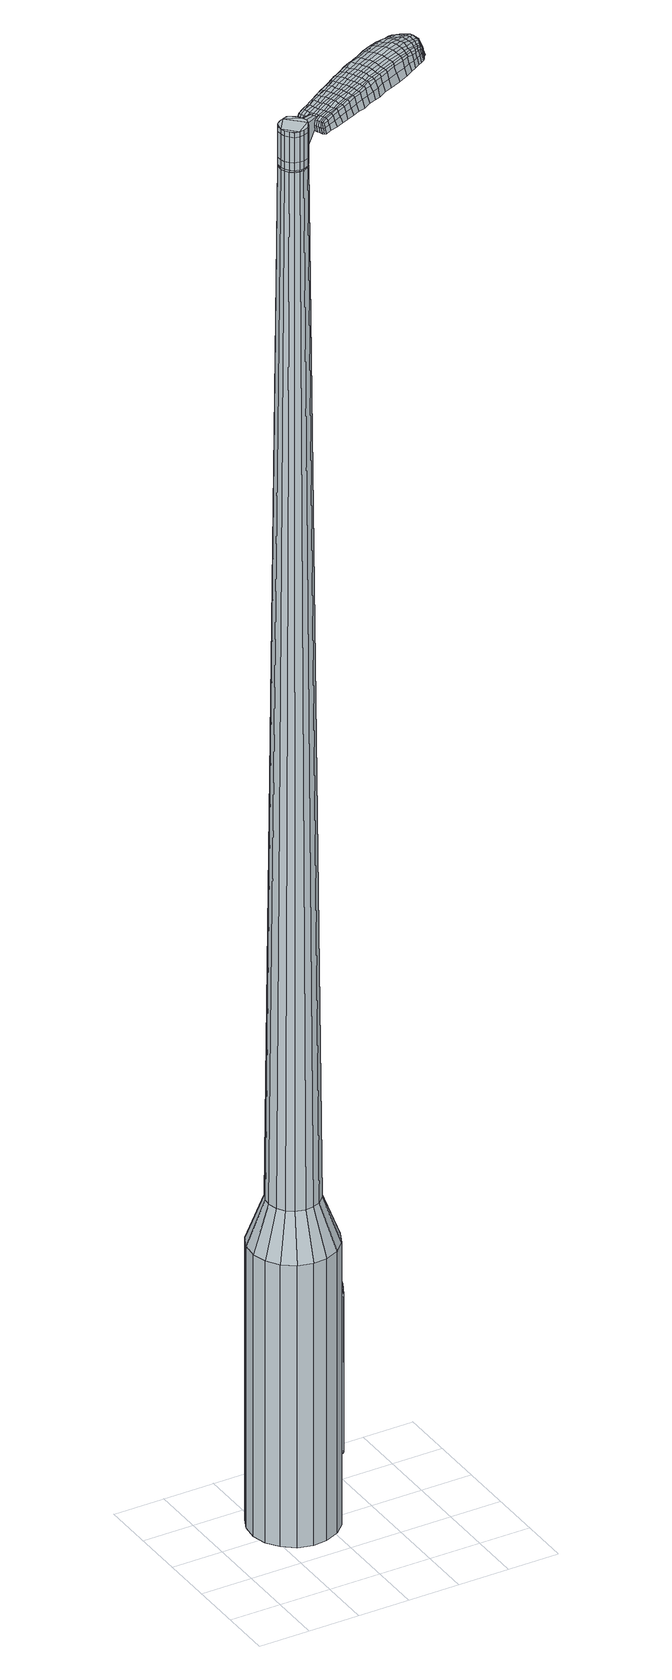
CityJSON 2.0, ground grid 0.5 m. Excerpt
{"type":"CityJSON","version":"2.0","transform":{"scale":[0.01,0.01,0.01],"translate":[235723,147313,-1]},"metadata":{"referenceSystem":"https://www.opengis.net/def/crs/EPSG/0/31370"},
"CityObjects":{
"object1":{"type":"GenericCityObject","attributes":{"cluster":456,"mean_distance_to_centroid":0.212,"new_centroid_x":235723.77,"new_centroid_y":147314.09,"mean_distance_to_camera":9.88,"H1":-4.48,"H2":-31.59,"Z_final":107.93,"cluster2":-1,"proj_x":235725.89,"proj_y":147318.84,"id_line":64575,"bearing_l":294.03,"distance":5.2,"orientation":"left","G_obj":24.03},"geometry":[{"type":"MultiSurface","lod":"2","boundaries":[[[0,1,2,3]],[[1,4,5,2]],[[4,6,7,5]],[[6,8,9,7]],[[8,10,11,9]],[[10,12,13,11]],[[12,14,15,13]],[[14,16,17,15]],[[16,18,19,17]],[[18,20,21,19]],[[20,22,23,21]],[[22,24,25,23]],[[24,26,27,25]],[[26,28,29,27]],[[28,30,31,29]],[[30,32,33,31]],[[32,34,35,33]],[[34,0,3,35]],[[36,37,38,39]],[[38,40,41,42]],[[41,43,42]],[[42,44,45,46]],[[45,47,46]],[[46,48,49,50]],[[49,51,50]],[[42,46,50,38]],[[50,52,39,38]],[[53,36,39]],[[2,5,7,35]],[[7,9,11,15]],[[11,13,15]],[[15,17,19,23]],[[19,21,23]],[[23,25,27,31]],[[27,29,31]],[[15,23,31,7]],[[31,33,35,7]],[[3,2,35]],[[1,0,54,55]],[[0,34,56,54]],[[34,32,57,56]],[[32,30,58,57]],[[30,28,59,58]],[[28,26,60,59]],[[26,24,61,60]],[[24,22,62,61]],[[22,20,63,62]],[[20,18,64,63]],[[18,16,65,64]],[[16,14,66,65]],[[14,12,67,66]],[[12,10,68,67]],[[10,8,69,68]],[[8,6,70,69]],[[6,4,71,70]],[[4,1,55,71]],[[55,54,72,73]],[[54,56,74,72]],[[56,57,75,74]],[[57,58,76,75]],[[58,59,77,76]],[[59,60,78,77]],[[60,61,79,78]],[[61,62,80,79]],[[62,63,81,80]],[[63,64,82,81]],[[64,65,83,82]],[[65,66,84,83]],[[66,67,85,84]],[[67,68,86,85]],[[68,69,87,86]],[[69,70,88,87]],[[70,71,89,88]],[[71,55,73,89]],[[72,90,91,92]],[[93,94,90,72]],[[75,95,94,93]],[[96,97,95,75]],[[77,98,97,96]],[[78,99,98,77]],[[100,101,99,78]],[[102,103,101,100]],[[81,104,103,102]],[[82,105,104,81]],[[83,106,105,82]],[[107,108,106,83]],[[109,110,108,107]],[[111,112,110,109]],[[113,114,112,111]],[[115,116,114,113]],[[89,117,116,115]],[[92,91,117,89]],[[118,119,120,121]],[[122,118,121,123]],[[124,122,123,125]],[[126,124,125,127]],[[128,126,127,129]],[[130,128,129,131]],[[132,130,131,133]],[[134,132,133,135]],[[136,134,135,137]],[[138,136,137,139]],[[140,138,139,141]],[[142,140,141,143]],[[144,142,143,145]],[[146,144,145,147]],[[148,146,147,149]],[[150,148,149,151]],[[73,72,92]],[[74,93,72]],[[74,75,93]],[[76,96,75]],[[76,77,96]],[[79,100,78]],[[79,80,102,100]],[[80,81,102]],[[84,107,83]],[[84,85,109,107]],[[85,86,111,109]],[[86,87,113,111]],[[87,88,115,113]],[[88,89,115]],[[73,92,89]],[[152,91,90]],[[152,117,91]],[[153,116,117]],[[153,154,114,116]],[[154,155,112,114]],[[155,156,110,112]],[[156,157,108,110]],[[157,106,108]],[[158,103,104]],[[158,159,101,103]],[[159,99,101]],[[160,97,98]],[[160,95,97]],[[161,94,95]],[[161,90,94]],[[39,52,150,162]],[[152,90,163,151]],[[53,39,162,119]],[[90,161,120,163]],[[36,53,119,118]],[[161,95,121,120]],[[37,36,118,122]],[[95,160,123,121]],[[38,37,122,124]],[[160,98,125,123]],[[40,38,124,126]],[[98,99,127,125]],[[41,40,126,128]],[[99,159,129,127]],[[43,41,128,130]],[[159,158,131,129]],[[42,43,130,132]],[[158,104,133,131]],[[44,42,132,134]],[[104,105,135,133]],[[45,44,134,136]],[[105,106,137,135]],[[47,45,136,138]],[[106,157,139,137]],[[46,47,138,140]],[[157,156,141,139]],[[48,46,140,142]],[[156,155,143,141]],[[49,48,142,144]],[[155,154,145,143]],[[51,49,144,146]],[[154,153,147,145]],[[50,51,146,148]],[[153,117,149,147]],[[52,50,148,150]],[[117,152,151,149]],[[150,151,164,165]],[[151,163,166,164]],[[163,120,167,166]],[[120,119,168,167]],[[119,162,169,168]],[[162,150,165,169]],[[170,171,172,173]],[[174,170,173,175]],[[170,174,176,177]],[[171,170,177,178]],[[179,180,181,182]],[[183,179,182,184]],[[179,183,185,186]],[[180,179,186,187]],[[188,189,190,191]],[[192,188,191,193]],[[188,192,194,195]],[[189,188,195,196]],[[197,198,199,200]],[[201,197,200,202]],[[197,201,203,204]],[[198,197,204,205]],[[206,207,208,209]],[[210,206,209,211]],[[206,210,212,213]],[[207,206,213,214]],[[215,216,217,218]],[[219,215,218,220]],[[215,219,221,222]],[[216,215,222,223]],[[224,225,226,227]],[[216,224,227,217]],[[224,216,223,228]],[[225,224,228,229]],[[230,231,232,233]],[[225,230,233,226]],[[230,225,229,234]],[[231,230,234,235]],[[236,174,175,237]],[[231,236,237,232]],[[236,231,235,238]],[[174,236,238,176]],[[239,240,241,242]],[[243,239,242,244]],[[239,243,245,246]],[[240,239,246,247]],[[248,249,250,251]],[[240,248,251,241]],[[248,240,247,252]],[[249,248,252,253]],[[254,255,256,257]],[[249,254,257,250]],[[254,249,253,258]],[[255,254,258,259]],[[260,261,262,263]],[[255,260,263,256]],[[260,255,259,264]],[[261,260,264,265]],[[266,171,178,267]],[[261,266,267,262]],[[266,261,265,268]],[[171,266,268,172]],[[269,270,271,272]],[[273,269,272,274]],[[269,273,275,276]],[[270,269,276,277]],[[278,279,280,281]],[[270,278,281,271]],[[278,270,277,282]],[[279,278,282,283]],[[284,285,286,287]],[[279,284,287,280]],[[284,279,283,288]],[[285,284,288,289]],[[290,183,184,291]],[[285,290,291,286]],[[290,285,289,292]],[[183,290,292,185]],[[293,294,295,296]],[[297,293,296,298]],[[293,297,299,300]],[[294,293,300,301]],[[302,303,304,305]],[[294,302,305,295]],[[302,294,301,306]],[[303,302,306,307]],[[308,309,310,311]],[[303,308,311,304]],[[308,303,307,312]],[[309,308,312,313]],[[314,315,316,317]],[[309,314,317,310]],[[314,309,313,318]],[[315,314,318,319]],[[320,180,187,321]],[[315,320,321,316]],[[320,315,319,322]],[[180,320,322,181]],[[323,209,208,324]],[[325,323,324,326]],[[323,325,327,328]],[[209,323,328,211]],[[329,325,326,330]],[[331,329,330,332]],[[329,331,333,334]],[[325,329,334,327]],[[335,331,332,336]],[[337,335,336,338]],[[335,337,339,340]],[[331,335,340,333]],[[341,337,338,342]],[[343,341,342,344]],[[341,343,345,346]],[[337,341,346,339]],[[347,343,344,348]],[[198,347,348,199]],[[347,198,205,349]],[[343,347,349,345]],[[350,351,196,195]],[[352,350,195,194]],[[350,352,353,354]],[[351,350,354,355]],[[356,357,355,354]],[[358,356,354,353]],[[356,358,359,360]],[[357,356,360,361]],[[362,363,361,360]],[[364,362,360,359]],[[362,364,365,366]],[[363,362,366,367]],[[368,369,367,366]],[[370,368,366,365]],[[368,370,203,201]],[[369,368,201,202]],[[371,372,373,374]],[[273,371,374,275]],[[371,273,274,375]],[[372,371,375,376]],[[377,192,193,378]],[[372,377,378,373]],[[377,372,376,379]],[[192,377,379,194]],[[380,381,382,383]],[[219,380,383,221]],[[380,219,220,384]],[[381,380,384,385]],[[386,387,388,389]],[[381,386,389,382]],[[386,381,385,390]],[[387,386,390,391]],[[392,189,196,393]],[[387,392,393,388]],[[392,387,391,394]],[[189,392,394,190]],[[395,396,397,398]],[[177,395,398,178]],[[395,177,176,399]],[[396,395,399,400]],[[401,402,403,404]],[[396,401,404,397]],[[401,396,400,405]],[[402,401,405,406]],[[407,200,199,408]],[[402,407,408,403]],[[407,402,406,409]],[[200,407,409,202]],[[410,411,412,413]],[[182,410,413,184]],[[410,182,181,414]],[[411,410,414,415]],[[416,204,203,417]],[[411,416,417,412]],[[416,411,415,418]],[[204,416,418,205]],[[419,420,421,422]],[[297,419,422,299]],[[419,297,298,423]],[[420,419,423,424]],[[425,210,211,426]],[[420,425,426,421]],[[425,420,424,427]],[[210,425,427,212]],[[428,429,430,431]],[[243,428,431,245]],[[428,243,244,432]],[[429,428,432,433]],[[434,435,436,437]],[[429,434,437,430]],[[434,429,433,438]],[[435,434,438,439]],[[440,207,214,441]],[[435,440,441,436]],[[440,435,439,442]],[[207,440,442,208]],[[443,444,433,432]],[[242,443,432,244]],[[443,242,241,445]],[[444,443,445,446]],[[447,448,439,438]],[[444,447,438,433]],[[447,444,446,449]],[[448,447,449,450]],[[451,324,208,442]],[[448,451,442,439]],[[451,448,450,452]],[[324,451,452,326]],[[453,454,455,456]],[[300,453,456,301]],[[453,300,299,422]],[[454,453,422,421]],[[457,328,327,458]],[[454,457,458,455]],[[457,454,421,426]],[[328,457,426,211]],[[459,460,446,445]],[[251,459,445,241]],[[459,251,250,461]],[[460,459,461,462]],[[463,464,450,449]],[[460,463,449,446]],[[463,460,462,465]],[[464,463,465,466]],[[467,330,326,452]],[[464,467,452,450]],[[467,464,466,468]],[[330,467,468,332]],[[469,470,471,472]],[[306,469,472,307]],[[469,306,301,456]],[[470,469,456,455]],[[473,334,333,474]],[[470,473,474,471]],[[473,470,455,458]],[[334,473,458,327]],[[475,476,462,461]],[[257,475,461,250]],[[475,257,256,477]],[[476,475,477,478]],[[479,480,466,465]],[[476,479,465,462]],[[479,476,478,481]],[[480,479,481,482]],[[483,336,332,468]],[[480,483,468,466]],[[483,480,482,484]],[[336,483,484,338]],[[485,486,487,488]],[[312,485,488,313]],[[485,312,307,472]],[[486,485,472,471]],[[489,340,339,490]],[[486,489,490,487]],[[489,486,471,474]],[[340,489,474,333]],[[491,492,478,477]],[[263,491,477,256]],[[491,263,262,493]],[[492,491,493,494]],[[495,496,482,481]],[[492,495,481,478]],[[495,492,494,497]],[[496,495,497,498]],[[499,342,338,484]],[[496,499,484,482]],[[499,496,498,500]],[[342,499,500,344]],[[501,502,503,504]],[[318,501,504,319]],[[501,318,313,488]],[[502,501,488,487]],[[505,346,345,506]],[[502,505,506,503]],[[505,502,487,490]],[[346,505,490,339]],[[507,508,494,493]],[[267,507,493,262]],[[507,267,178,398]],[[508,507,398,397]],[[509,510,498,497]],[[508,509,497,494]],[[509,508,397,404]],[[510,509,404,403]],[[511,348,344,500]],[[510,511,500,498]],[[511,510,403,408]],[[348,511,408,199]],[[512,513,415,414]],[[322,512,414,181]],[[512,322,319,504]],[[513,512,504,503]],[[514,349,205,418]],[[513,514,418,415]],[[514,513,503,506]],[[349,514,506,345]],[[515,516,376,375]],[[272,515,375,274]],[[515,272,271,517]],[[516,515,517,518]],[[519,352,194,379]],[[516,519,379,376]],[[519,516,518,520]],[[352,519,520,353]],[[521,522,523,524]],[[222,521,524,223]],[[521,222,221,383]],[[522,521,383,382]],[[525,526,527,528]],[[522,525,528,523]],[[525,522,382,389]],[[526,525,389,388]],[[529,351,355,530]],[[526,529,530,527]],[[529,526,388,393]],[[351,529,393,196]],[[531,532,518,517]],[[281,531,517,271]],[[531,281,280,533]],[[532,531,533,534]],[[535,358,353,520]],[[532,535,520,518]],[[535,532,534,536]],[[358,535,536,359]],[[537,538,539,540]],[[228,537,540,229]],[[537,228,223,524]],[[538,537,524,523]],[[541,542,543,544]],[[538,541,544,539]],[[541,538,523,528]],[[542,541,528,527]],[[545,357,361,546]],[[542,545,546,543]],[[545,542,527,530]],[[357,545,530,355]],[[547,548,534,533]],[[287,547,533,280]],[[547,287,286,549]],[[548,547,549,550]],[[551,364,359,536]],[[548,551,536,534]],[[551,548,550,552]],[[364,551,552,365]],[[553,554,555,556]],[[234,553,556,235]],[[553,234,229,540]],[[554,553,540,539]],[[557,558,559,560]],[[554,557,560,555]],[[557,554,539,544]],[[558,557,544,543]],[[561,363,367,562]],[[558,561,562,559]],[[561,558,543,546]],[[363,561,546,361]],[[563,564,550,549]],[[291,563,549,286]],[[563,291,184,413]],[[564,563,413,412]],[[565,370,365,552]],[[564,565,552,550]],[[565,564,412,417]],[[370,565,417,203]],[[566,567,400,399]],[[238,566,399,176]],[[566,238,235,556]],[[567,566,556,555]],[[568,569,406,405]],[[567,568,405,400]],[[568,567,555,560]],[[569,568,560,559]],[[570,369,202,409]],[[569,570,409,406]],[[570,569,559,562]],[[369,570,562,367]],[[571,572,573,574]],[[574,573,575,576]],[[577,575,573,578]],[[578,573,572,579]],[[580,581,582,583]],[[583,582,584,585]],[[586,584,582,587]],[[587,582,581,588]],[[589,590,591,592]],[[592,591,593,594]],[[595,593,591,596]],[[596,591,590,597]],[[598,599,600,601]],[[601,600,602,603]],[[604,602,600,605]],[[605,600,599,606]],[[607,608,609,610]],[[610,609,611,612]],[[613,611,609,614]],[[614,609,608,615]],[[616,617,618,619]],[[619,618,620,621]],[[622,620,618,623]],[[623,618,617,624]],[[625,626,627,628]],[[628,627,617,616]],[[624,617,627,629]],[[629,627,626,630]],[[631,632,633,634]],[[634,633,626,625]],[[630,626,633,635]],[[635,633,632,636]],[[576,575,637,638]],[[638,637,632,631]],[[636,632,637,639]],[[639,637,575,577]],[[640,641,642,643]],[[643,642,644,645]],[[646,644,642,647]],[[647,642,641,648]],[[649,650,651,652]],[[652,651,641,640]],[[648,641,651,653]],[[653,651,650,654]],[[655,656,657,658]],[[658,657,650,649]],[[654,650,657,659]],[[659,657,656,660]],[[661,662,663,664]],[[664,663,656,655]],[[660,656,663,665]],[[665,663,662,666]],[[579,572,667,668]],[[668,667,662,661]],[[666,662,667,669]],[[669,667,572,571]],[[670,671,672,673]],[[673,672,674,675]],[[676,674,672,677]],[[677,672,671,678]],[[679,680,681,682]],[[682,681,671,670]],[[678,671,681,683]],[[683,681,680,684]],[[685,686,687,688]],[[688,687,680,679]],[[684,680,687,689]],[[689,687,686,690]],[[585,584,691,692]],[[692,691,686,685]],[[690,686,691,693]],[[693,691,584,586]],[[694,695,696,697]],[[697,696,698,699]],[[700,698,696,701]],[[701,696,695,702]],[[703,704,705,706]],[[706,705,695,694]],[[702,695,705,707]],[[707,705,704,708]],[[709,710,711,712]],[[712,711,704,703]],[[708,704,711,713]],[[713,711,710,714]],[[715,716,717,718]],[[718,717,710,709]],[[714,710,717,719]],[[719,717,716,720]],[[588,581,721,722]],[[722,721,716,715]],[[720,716,721,723]],[[723,721,581,580]],[[607,610,724,725]],[[725,724,726,727]],[[728,726,724,729]],[[729,724,610,612]],[[727,726,730,731]],[[731,730,732,733]],[[734,732,730,735]],[[735,730,726,728]],[[733,732,736,737]],[[737,736,738,739]],[[740,738,736,741]],[[741,736,732,734]],[[739,738,742,743]],[[743,742,744,745]],[[746,744,742,747]],[[747,742,738,740]],[[745,744,748,749]],[[749,748,599,598]],[[606,599,748,750]],[[750,748,744,746]],[[597,751,752,596]],[[596,752,753,595]],[[754,753,752,755]],[[755,752,751,756]],[[756,757,758,755]],[[755,758,759,754]],[[760,759,758,761]],[[761,758,757,762]],[[762,763,764,761]],[[761,764,765,760]],[[766,765,764,767]],[[767,764,763,768]],[[768,769,770,767]],[[767,770,771,766]],[[604,771,770,602]],[[602,770,769,603]],[[772,773,774,775]],[[775,774,674,676]],[[675,674,774,776]],[[776,774,773,777]],[[594,593,778,779]],[[779,778,773,772]],[[777,773,778,780]],[[780,778,593,595]],[[781,782,783,784]],[[784,783,620,622]],[[621,620,783,785]],[[785,783,782,786]],[[787,788,789,790]],[[790,789,782,781]],[[786,782,789,791]],[[791,789,788,792]],[[597,590,793,794]],[[794,793,788,787]],[[792,788,793,795]],[[795,793,590,589]],[[796,797,798,799]],[[799,798,578,579]],[[577,578,798,800]],[[800,798,797,801]],[[802,803,804,805]],[[805,804,797,796]],[[801,797,804,806]],[[806,804,803,807]],[[598,601,808,809]],[[809,808,803,802]],[[807,803,808,810]],[[810,808,601,603]],[[811,812,813,814]],[[814,813,583,585]],[[580,583,813,815]],[[815,813,812,816]],[[604,605,817,818]],[[818,817,812,811]],[[816,812,817,819]],[[819,817,605,606]],[[820,821,822,823]],[[823,822,698,700]],[[699,698,822,824]],[[824,822,821,825]],[[612,611,826,827]],[[827,826,821,820]],[[825,821,826,828]],[[828,826,611,613]],[[829,830,831,832]],[[832,831,644,646]],[[645,644,831,833]],[[833,831,830,834]],[[835,836,837,838]],[[838,837,830,829]],[[834,830,837,839]],[[839,837,836,840]],[[615,608,841,842]],[[842,841,836,835]],[[840,836,841,843]],[[843,841,608,607]],[[834,844,833]],[[833,844,643,645]],[[640,643,844,845]],[[845,844,846]],[[840,847,848,839]],[[839,848,844,834]],[[846,844,848,849]],[[849,848,847,850]],[[607,725,851,843]],[[843,851,847,840]],[[850,847,851,852]],[[852,851,725,727]],[[853,854,855,856]],[[856,855,701,702]],[[700,701,855,823]],[[823,855,854,820]],[[728,729,857,858]],[[858,857,854,853]],[[820,854,857,827]],[[827,857,729,612]],[[846,859,860,845]],[[845,860,652,640]],[[649,652,860,861]],[[860,859,861]],[[850,862,863,849]],[[849,863,859,846]],[[861,859,863,864]],[[864,863,862,865]],[[727,731,866,852]],[[852,866,862,850]],[[865,862,866,867]],[[867,866,731,733]],[[868,869,870,871]],[[871,870,707,708]],[[702,707,870,856]],[[856,870,869,853]],[[734,735,872,873]],[[873,872,869,868]],[[853,869,872,858]],[[858,872,735,728]],[[874,875,861]],[[861,875,658,649]],[[655,658,875,876]],[[876,875,874,877]],[[865,878,879,864]],[[864,879,874,861]],[[877,874,879,880]],[[880,879,878,881]],[[733,737,882,867]],[[867,882,878,865]],[[881,878,882,883]],[[883,882,737,739]],[[884,885,886,887]],[[887,886,713,714]],[[708,713,886,871]],[[871,886,885,868]],[[740,741,888,889]],[[889,888,885,884]],[[868,885,888,873]],[[873,888,741,734]],[[877,890,891,876]],[[876,891,664,655]],[[661,664,891,892]],[[892,891,890,893]],[[881,894,895,880]],[[880,895,890,877]],[[893,890,895,896]],[[896,895,894,897]],[[739,743,898,883]],[[883,898,894,881]],[[897,894,898,899]],[[899,898,743,745]],[[900,901,902,903]],[[903,902,719,720]],[[714,719,902,887]],[[887,902,901,884]],[[746,747,904,905]],[[905,904,901,900]],[[884,901,904,889]],[[889,904,747,740]],[[893,906,907,892]],[[892,907,668,661]],[[579,668,907,799]],[[799,907,906,796]],[[897,908,909,896]],[[896,909,906,893]],[[796,906,909,805]],[[805,909,908,802]],[[745,749,910,899]],[[899,910,908,897]],[[802,908,910,809]],[[809,910,749,598]],[[816,911,912,815]],[[815,912,723,580]],[[720,723,912,903]],[[903,912,911,900]],[[606,750,913,819]],[[819,913,911,816]],[[900,911,913,905]],[[905,913,750,746]],[[777,914,915,776]],[[776,915,673,675]],[[670,673,915,916]],[[916,915,914,917]],[[595,753,918,780]],[[780,918,914,777]],[[917,914,918,919]],[[919,918,753,754]],[[920,921,922,923]],[[923,922,623,624]],[[622,623,922,784]],[[784,922,921,781]],[[924,925,926,927]],[[927,926,921,920]],[[781,921,926,790]],[[790,926,925,787]],[[756,751,928,929]],[[929,928,925,924]],[[787,925,928,794]],[[794,928,751,597]],[[917,930,931,916]],[[916,931,682,670]],[[679,682,931,932]],[[932,931,930,933]],[[754,759,934,919]],[[919,934,930,917]],[[933,930,934,935]],[[935,934,759,760]],[[936,937,938,939]],[[939,938,629,630]],[[624,629,938,923]],[[923,938,937,920]],[[940,941,942,943]],[[943,942,937,936]],[[920,937,942,927]],[[927,942,941,924]],[[762,757,944,945]],[[945,944,941,940]],[[924,941,944,929]],[[929,944,757,756]],[[933,946,947,932]],[[932,947,688,679]],[[685,688,947,948]],[[948,947,946,949]],[[760,765,950,935]],[[935,950,946,933]],[[949,946,950,951]],[[951,950,765,766]],[[952,953,954,955]],[[955,954,635,636]],[[630,635,954,939]],[[939,954,953,936]],[[956,957,958,959]],[[959,958,953,952]],[[936,953,958,943]],[[943,958,957,940]],[[768,763,960,961]],[[961,960,957,956]],[[940,957,960,945]],[[945,960,763,762]],[[949,962,963,948]],[[948,963,692,685]],[[585,692,963,814]],[[814,963,962,811]],[[766,771,964,951]],[[951,964,962,949]],[[811,962,964,818]],[[818,964,771,604]],[[801,965,966,800]],[[800,966,639,577]],[[636,639,966,955]],[[955,966,965,952]],[[807,967,968,806]],[[806,968,965,801]],[[952,965,968,959]],[[959,968,967,956]],[[603,769,969,810]],[[810,969,967,807]],[[956,967,969,961]],[[961,969,769,768]],[[571,574,173,172]],[[574,576,175,173]],[[586,587,186,185]],[[587,588,187,186]],[[589,592,191,190]],[[592,594,193,191]],[[613,614,213,212]],[[614,615,214,213]],[[616,619,218,217]],[[619,621,220,218]],[[625,628,227,226]],[[628,616,217,227]],[[631,634,233,232]],[[634,625,226,233]],[[576,638,237,175]],[[638,631,232,237]],[[646,647,246,245]],[[647,648,247,246]],[[648,653,252,247]],[[653,654,253,252]],[[654,659,258,253]],[[659,660,259,258]],[[660,665,264,259]],[[665,666,265,264]],[[666,669,268,265]],[[669,571,172,268]],[[676,677,276,275]],[[677,678,277,276]],[[678,683,282,277]],[[683,684,283,282]],[[684,689,288,283]],[[689,690,289,288]],[[690,693,292,289]],[[693,586,185,292]],[[694,697,296,295]],[[697,699,298,296]],[[703,706,305,304]],[[706,694,295,305]],[[709,712,311,310]],[[712,703,304,311]],[[715,718,317,316]],[[718,709,310,317]],[[588,722,321,187]],[[722,715,316,321]],[[772,775,374,373]],[[775,676,275,374]],[[594,779,378,193]],[[779,772,373,378]],[[621,785,384,220]],[[785,786,385,384]],[[786,791,390,385]],[[791,792,391,390]],[[792,795,394,391]],[[795,589,190,394]],[[699,824,423,298]],[[824,825,424,423]],[[825,828,427,424]],[[828,613,212,427]],[[829,832,431,430]],[[832,646,245,431]],[[835,838,437,436]],[[838,829,430,437]],[[615,842,441,214]],[[842,835,436,441]],[[970,971,972,973]],[[974,975,973,972]],[[976,977,978,979]],[[980,981,982,983]],[[971,984,985,972]],[[986,974,972,985]],[[987,976,979,988]],[[989,990,981,980]],[[984,991,992,985]],[[992,993,986,985]],[[994,987,988,995]],[[996,990,989,997]],[[991,998,999,992]],[[999,1000,993,992]],[[1001,994,995,1002]],[[1003,996,997,1004]],[[1005,1006,1007,1008]],[[1009,1010,1006,1005]],[[1009,1011,1012,1010]],[[1011,1013,1014,1012]],[[1015,1016,1017,1018]],[[1019,1020,1016,1015]],[[1021,1022,1020,1019]],[[1023,1024,1022,1021]],[[1018,1007,1006,1015]],[[1015,1006,1010,1019]],[[1010,1012,1021,1019]],[[1012,1014,1023,1021]],[[979,978,975,974]],[[988,979,974,986]],[[993,995,988,986]],[[1000,1002,995,993]],[[980,983,977,976]],[[989,980,976,987]],[[997,989,987,994]],[[1004,997,994,1001]],[[981,1005,1008,982]],[[990,1009,1005,981]],[[1011,1009,990,996]],[[1013,1011,996,1003]],[[1025,1026,1027,1028]],[[1027,1029,1030,1031]],[[1027,1031,1032,1033]],[[1027,1033,1028]],[[1034,1025,1028,1035]],[[1036,1035,1028,1037]],[[1038,1037,1028]],[[1039,1027,1026,1040]],[[1041,1039,1040,1042]],[[1043,1041,1042,1044]],[[1045,1043,1044,1046]],[[1047,1045,1046,1048]],[[1048,1049,1050,1051]],[[1048,1051,1052,1053]],[[1048,1053,1054,1055]],[[1054,1056,1057,1058]],[[1054,1058,1059,1060]],[[1054,1060,1055]],[[1048,1055,1047]],[[1061,1062,1026,1025]],[[1063,1064,1029,1027]],[[1065,1066,1038,1028]],[[1062,1067,1040,1026]],[[1068,1063,1027,1039]],[[1067,1069,1042,1040]],[[1070,1068,1039,1041]],[[1069,1071,1044,1042]],[[1072,1070,1041,1043]],[[1071,1073,1046,1044]],[[1074,1072,1043,1045]],[[1073,1075,1048,1046]],[[1076,1074,1045,1047]],[[1075,1077,1049,1048]],[[1078,1079,1056,1054]],[[1080,1076,1047,1055]],[[1050,1049,1077,1081]],[[1051,1050,1081,1082]],[[1052,1051,1082,1083]],[[1053,1052,1083,1084]],[[1054,1053,1084,1078]],[[1085,1061,1025,1034]],[[1086,1085,1034,1035]],[[1087,1086,1035,1036]],[[1088,1087,1036,1037]],[[1066,1088,1037,1038]],[[1030,1029,1064,1089]],[[1057,1056,1079,1090]],[[1031,1030,1089,1091]],[[1032,1031,1091,1092]],[[1033,1032,1092,1093]],[[1028,1033,1093,1065]],[[1058,1057,1090,1094]],[[1059,1058,1094,1095]],[[1060,1059,1095,1096]],[[1055,1060,1096,1080]]]}]}
},
"vertices":[
[117,129,384],[120,114,384],[120,114,96],[117,129,96],[119,100,384],[119,100,96],[112,86,384],[112,86,96],[102,76,384],[102,76,96],[88,70,384],[88,70,96],[74,69,384],[74,69,96],[60,73,384],[60,73,96],[48,82,384],[48,82,96],[40,94,384],[40,94,96],[36,108,384],[36,108,96],[38,123,384],[38,123,96],[44,136,384],[44,136,96],[55,146,384],[55,146,96],[68,152,384],[68,152,96],[83,153,384],[83,153,96],[97,149,384],[97,149,96],[109,141,384],[109,141,96],[84,123,1524],[80,125,1524],[75,124,1524],[90,117,1524],[71,122,1524],[67,119,1524],[65,110,1524],[65,115,1524],[66,106,1524],[69,102,1524],[77,98,1524],[72,99,1524],[81,98,1524],[86,100,1524],[91,108,1524],[89,103,1524],[92,112,1524],[88,121,1524],[101,122,429],[103,113,429],[96,129,429],[89,134,429],[81,136,429],[72,136,429],[64,132,429],[58,126,429],[54,118,429],[53,110,429],[55,101,429],[60,94,429],[67,89,429],[76,86,429],[84,87,429],[92,90,429],[99,97,429],[102,104,429],[90,117,1483],[92,112,1483],[88,121,1483],[84,123,1483],[80,125,1483],[75,124,1483],[71,122,1483],[67,119,1483],[65,115,1483],[65,110,1483],[66,106,1483],[69,102,1483],[72,99,1483],[77,98,1483],[81,98,1483],[86,100,1483],[89,103,1483],[91,108,1483],[90,117,1485],[91,112,1485],[91,112,1483],[87,120,1483],[87,120,1485],[84,123,1485],[80,124,1483],[80,124,1485],[75,124,1485],[71,122,1485],[68,119,1483],[68,119,1485],[66,115,1483],[66,115,1485],[65,110,1485],[66,106,1485],[69,102,1485],[73,100,1483],[73,100,1485],[77,99,1483],[77,99,1485],[81,99,1483],[81,99,1485],[85,101,1483],[85,101,1485],[89,104,1483],[89,104,1485],[91,108,1485],[84,123,1519],[88,121,1519],[88,121,1493],[84,123,1493],[80,125,1519],[80,125,1493],[75,124,1519],[75,124,1493],[71,122,1519],[71,122,1493],[67,119,1519],[67,119,1493],[65,115,1519],[65,115,1493],[65,110,1519],[65,110,1493],[66,106,1519],[66,106,1493],[69,102,1519],[69,102,1493],[72,99,1519],[72,99,1493],[77,98,1519],[77,98,1493],[81,98,1519],[81,98,1493],[86,100,1519],[86,100,1493],[89,103,1519],[89,103,1493],[91,108,1519],[91,108,1493],[92,112,1519],[92,112,1493],[92,112,1485],[89,103,1485],[86,100,1485],[81,98,1485],[77,98,1485],[72,99,1485],[65,115,1485],[67,119,1485],[80,125,1485],[88,121,1485],[90,117,1519],[90,117,1493],[109,121,1513],[109,121,1518],[108,124,1513],[106,127,1513],[106,127,1518],[108,124,1518],[183,137,1519],[177,134,1518],[178,133,1509],[185,136,1510],[191,140,1519],[193,139,1510],[190,141,1526],[182,138,1525],[175,135,1525],[168,172,1519],[161,169,1518],[161,167,1525],[167,170,1525],[175,176,1519],[175,174,1526],[176,178,1510],[168,174,1510],[162,171,1509],[242,186,1519],[243,182,1519],[244,183,1513],[243,186,1513],[239,189,1519],[240,190,1513],[238,188,1524],[240,185,1524],[242,182,1524],[174,156,1530],[168,153,1529],[169,150,1529],[176,153,1530],[183,159,1531],[184,156,1531],[181,163,1530],[173,159,1530],[166,156,1529],[101,123,1512],[102,120,1512],[103,121,1517],[102,123,1517],[99,125,1512],[101,126,1517],[100,126,1506],[101,123,1506],[102,120,1506],[237,162,1519],[234,160,1519],[235,159,1512],[238,161,1512],[239,164,1518],[240,163,1512],[238,164,1522],[236,163,1523],[233,161,1524],[230,158,1519],[225,155,1519],[226,154,1512],[231,157,1512],[229,159,1524],[224,156,1525],[219,153,1519],[212,149,1519],[214,148,1511],[221,152,1511],[218,154,1526],[211,150,1526],[202,145,1519],[204,144,1510],[200,146,1526],[114,111,1513],[121,113,1513],[120,114,1518],[113,111,1517],[109,109,1512],[109,110,1516],[110,108,1506],[115,110,1507],[123,112,1507],[128,116,1514],[135,118,1515],[134,119,1520],[127,117,1519],[130,115,1507],[137,118,1507],[142,121,1515],[149,124,1516],[148,125,1522],[141,122,1521],[144,120,1508],[151,123,1508],[156,126,1517],[163,129,1517],[162,130,1524],[155,127,1523],[158,125,1508],[165,128,1509],[170,131,1518],[168,132,1524],[172,131,1509],[223,195,1519],[220,194,1519],[220,193,1524],[223,194,1523],[225,195,1518],[225,194,1522],[226,197,1512],[223,197,1512],[220,196,1512],[215,193,1519],[210,191,1519],[210,189,1525],[215,191,1524],[215,194,1512],[210,192,1512],[204,188,1519],[197,185,1519],[197,184,1526],[204,187,1526],[205,190,1511],[197,187,1511],[186,181,1519],[186,179,1526],[187,183,1510],[102,138,1513],[109,142,1513],[109,143,1507],[102,140,1507],[97,135,1512],[97,137,1506],[98,135,1516],[102,137,1517],[108,140,1518],[115,145,1514],[122,149,1515],[122,150,1507],[116,147,1507],[115,144,1519],[122,147,1520],[129,152,1515],[135,156,1516],[136,157,1508],[129,154,1508],[128,151,1521],[135,154,1522],[142,159,1517],[148,162,1517],[149,164,1509],[142,161,1508],[142,157,1523],[148,161,1524],[155,166,1518],[155,167,1509],[155,164,1524],[107,125,1519],[108,123,1519],[113,128,1520],[114,126,1520],[112,131,1520],[105,128,1519],[120,131,1522],[121,129,1522],[127,134,1523],[128,132,1523],[126,137,1523],[119,134,1521],[134,137,1524],[135,135,1524],[141,140,1525],[142,138,1525],[139,143,1525],[133,140,1524],[147,143,1526],[149,141,1526],[154,147,1527],[155,144,1527],[153,150,1527],[146,147,1526],[161,150,1528],[162,147,1528],[159,153,1528],[238,184,1527],[239,181,1527],[235,187,1526],[231,185,1527],[233,182,1528],[235,179,1528],[228,180,1529],[229,176,1529],[225,183,1528],[219,180,1530],[221,177,1530],[222,173,1530],[214,174,1531],[216,170,1531],[212,177,1530],[204,173,1531],[206,170,1531],[207,167,1531],[194,165,1531],[196,161,1531],[192,168,1531],[228,195,1518],[231,194,1519],[231,196,1513],[228,197,1513],[227,194,1523],[230,193,1523],[235,192,1519],[236,193,1513],[234,191,1524],[240,165,1518],[242,168,1518],[240,168,1523],[239,165,1523],[241,165,1513],[243,167,1513],[243,171,1519],[244,175,1519],[242,175,1524],[241,171,1523],[244,171,1513],[245,175,1513],[244,179,1519],[243,178,1524],[245,179,1513],[181,139,1528],[180,141,1528],[173,138,1528],[174,136,1527],[189,142,1528],[188,144,1529],[179,143,1529],[178,146,1530],[171,144,1529],[172,141,1528],[187,147,1529],[186,150,1530],[177,150,1530],[170,147,1529],[185,153,1531],[168,169,1528],[169,167,1529],[177,170,1529],[176,172,1528],[161,166,1527],[162,163,1528],[171,163,1529],[179,167,1530],[164,160,1528],[96,134,1512],[97,132,1512],[98,132,1517],[97,134,1517],[96,135,1506],[97,133,1506],[98,129,1512],[99,129,1517],[98,129,1506],[107,109,1512],[106,111,1512],[107,110,1506],[108,109,1506],[107,110,1517],[107,112,1517],[105,113,1512],[104,115,1512],[105,115,1506],[106,113,1506],[106,114,1517],[105,116,1517],[103,118,1512],[104,118,1506],[104,118,1517],[112,112,1519],[112,114,1519],[119,115,1520],[119,117,1520],[111,116,1519],[110,118,1519],[118,119,1520],[117,121,1520],[109,120,1519],[116,123,1520],[102,136,1519],[103,134,1519],[110,137,1520],[109,139,1520],[104,131,1519],[111,134,1520],[126,118,1521],[126,119,1521],[133,120,1522],[132,122,1522],[125,121,1521],[123,124,1521],[131,124,1522],[130,127,1523],[122,126,1522],[129,129,1523],[115,142,1521],[116,141,1521],[123,144,1522],[122,146,1522],[118,137,1521],[124,141,1522],[140,123,1523],[139,125,1523],[147,126,1524],[146,127,1524],[138,127,1523],[137,130,1524],[145,130,1525],[144,132,1525],[136,132,1524],[143,135,1525],[129,149,1523],[130,147,1523],[136,150,1524],[135,152,1524],[131,144,1524],[138,147,1525],[154,128,1525],[153,130,1525],[161,131,1526],[160,133,1526],[152,133,1526],[151,135,1526],[159,135,1527],[158,138,1527],[150,138,1526],[157,141,1527],[142,156,1525],[143,154,1525],[149,157,1526],[148,159,1526],[144,150,1526],[151,153,1527],[167,134,1527],[167,136,1527],[166,138,1527],[165,141,1528],[163,144,1528],[155,162,1527],[156,160,1527],[158,157,1528],[225,193,1525],[227,192,1525],[221,192,1526],[224,191,1526],[231,190,1526],[227,189,1527],[237,165,1525],[238,167,1525],[235,165,1526],[233,163,1525],[239,170,1525],[240,173,1526],[236,172,1527],[235,168,1526],[240,177,1526],[236,175,1527],[216,190,1526],[219,189,1527],[211,188,1527],[213,187,1528],[222,186,1528],[216,184,1529],[229,160,1526],[230,163,1527],[224,160,1528],[224,158,1527],[230,165,1527],[231,169,1528],[224,166,1529],[224,163,1528],[230,173,1528],[224,170,1530],[205,186,1528],[207,184,1529],[197,183,1528],[199,181,1529],[209,181,1529],[201,177,1530],[218,155,1528],[218,157,1528],[211,154,1529],[211,152,1528],[218,160,1529],[218,163,1530],[210,160,1530],[210,156,1530],[217,167,1530],[209,163,1531],[187,178,1529],[188,176,1529],[190,172,1530],[200,147,1528],[200,149,1529],[199,152,1530],[198,155,1530],[197,158,1531],[178,135,1509],[176,136,1518],[182,139,1518],[184,138,1509],[190,142,1519],[192,141,1510],[189,143,1525],[181,140,1525],[174,137,1525],[162,165,1525],[162,167,1518],[169,170,1518],[168,168,1525],[176,174,1519],[176,172,1525],[177,176,1510],[169,172,1509],[163,169,1509],[242,182,1513],[241,182,1519],[240,185,1519],[241,185,1513],[238,188,1519],[238,188,1513],[236,187,1524],[239,184,1524],[240,181,1524],[169,150,1528],[168,153,1528],[175,156,1529],[176,153,1529],[183,159,1529],[184,156,1529],[181,163,1529],[173,159,1529],[167,156,1528],[105,121,1516],[104,121,1512],[103,123,1512],[104,124,1516],[101,126,1512],[102,126,1516],[102,127,1506],[103,124,1506],[105,121,1506],[234,161,1512],[233,162,1519],[235,164,1518],[237,163,1512],[237,165,1518],[238,164,1512],[236,165,1522],[235,165,1523],[232,163,1523],[225,156,1512],[224,157,1519],[229,160,1519],[230,159,1512],[228,161,1524],[223,158,1525],[213,150,1511],[212,151,1519],[219,154,1519],[220,153,1511],[217,155,1525],[210,152,1526],[201,146,1519],[203,146,1510],[200,147,1526],[120,116,1518],[121,115,1513],[114,112,1513],[113,113,1517],[109,111,1512],[109,112,1515],[110,110,1506],[115,112,1506],[122,114,1507],[133,121,1520],[135,120,1514],[128,118,1514],[127,118,1519],[129,117,1507],[136,120,1507],[147,126,1522],[149,126,1516],[142,123,1515],[140,124,1521],[143,122,1508],[150,125,1508],[161,132,1523],[162,131,1517],[156,128,1516],[154,129,1522],[157,127,1508],[164,130,1508],[169,133,1517],[168,134,1524],[171,132,1509],[220,191,1523],[220,192,1519],[223,193,1518],[223,192,1523],[225,193,1518],[225,192,1522],[226,195,1512],[224,195,1512],[221,194,1512],[210,187,1525],[210,189,1519],[216,191,1519],[216,189,1524],[216,192,1512],[211,190,1512],[197,182,1526],[198,184,1519],[205,187,1519],[205,185,1525],[205,188,1511],[198,185,1511],[187,179,1519],[187,177,1526],[188,181,1510],[110,141,1507],[110,140,1513],[103,137,1513],[103,138,1506],[99,134,1512],[99,135,1506],[100,134,1515],[103,135,1517],[109,139,1518],[123,149,1507],[123,147,1514],[116,143,1514],[117,145,1507],[116,142,1519],[123,145,1520],[137,156,1508],[136,154,1516],[130,150,1515],[130,152,1508],[129,149,1521],[136,152,1522],[150,162,1508],[149,161,1517],[143,157,1516],[143,159,1508],[143,156,1522],[149,159,1523],[156,164,1517],[156,166,1509],[156,162,1524],[108,126,1518],[109,123,1518],[114,128,1519],[115,126,1519],[113,131,1519],[106,128,1518],[121,131,1520],[122,129,1520],[128,135,1521],[129,132,1521],[126,137,1521],[120,134,1520],[134,138,1523],[135,135,1523],[141,141,1524],[142,138,1524],[140,144,1524],[133,140,1523],[148,144,1525],[149,141,1525],[155,147,1526],[156,144,1526],[153,150,1526],[147,147,1525],[161,150,1527],[162,147,1527],[160,153,1527],[238,180,1526],[236,183,1526],[234,186,1525],[231,185,1526],[233,182,1526],[234,179,1526],[228,176,1528],[227,179,1528],[225,182,1527],[219,179,1528],[221,176,1529],[222,173,1529],[215,170,1530],[214,173,1530],[212,177,1529],[204,173,1530],[206,170,1530],[207,167,1530],[196,162,1530],[194,165,1530],[193,168,1530],[230,194,1513],[230,193,1518],[227,193,1518],[227,195,1512],[226,192,1523],[229,192,1523],[234,190,1519],[234,191,1513],[233,190,1523],[238,168,1523],[240,168,1518],[238,166,1518],[237,167,1523],[240,166,1512],[241,168,1512],[240,175,1523],[242,175,1519],[241,172,1519],[240,171,1523],[242,171,1513],[243,175,1513],[242,178,1519],[240,178,1524],[243,179,1513],[174,139,1527],[180,142,1527],[180,140,1527],[174,138,1526],[188,144,1527],[188,145,1528],[172,144,1528],[178,147,1528],[179,144,1528],[173,141,1527],[187,147,1528],[186,150,1529],[177,150,1529],[170,147,1528],[185,153,1529],[177,170,1528],[169,166,1527],[169,168,1527],[176,171,1527],[162,164,1526],[163,163,1527],[171,163,1528],[179,166,1528],[165,160,1527],[100,132,1516],[99,133,1512],[98,134,1512],[99,133,1516],[98,135,1506],[99,134,1506],[100,130,1512],[101,130,1516],[101,130,1506],[109,111,1506],[108,112,1512],[108,111,1512],[109,110,1506],[109,112,1516],[108,112,1516],[107,116,1506],[106,116,1512],[107,114,1512],[108,113,1506],[108,114,1516],[107,117,1516],[105,119,1512],[106,119,1506],[106,119,1516],[113,114,1518],[119,116,1519],[119,117,1519],[111,119,1518],[112,116,1518],[118,119,1519],[117,121,1519],[110,121,1518],[116,124,1519],[110,137,1519],[104,134,1518],[103,135,1518],[110,138,1519],[105,131,1518],[111,134,1519],[126,120,1520],[126,119,1520],[133,122,1521],[124,124,1520],[125,122,1520],[132,125,1521],[131,127,1521],[123,127,1520],[130,130,1521],[124,144,1521],[117,141,1520],[116,142,1520],[123,145,1521],[118,138,1520],[125,141,1521],[140,125,1522],[140,124,1522],[147,127,1523],[147,128,1523],[138,130,1522],[139,127,1522],[146,130,1523],[145,133,1524],[137,133,1523],[143,135,1524],[137,150,1523],[130,147,1522],[130,148,1522],[136,151,1523],[132,144,1522],[138,147,1523],[153,131,1524],[154,130,1524],[161,132,1525],[160,133,1525],[151,136,1525],[152,133,1524],[159,136,1525],[158,139,1526],[150,138,1525],[157,141,1526],[150,157,1525],[143,154,1524],[143,155,1524],[149,158,1525],[145,150,1524],[152,153,1525],[167,136,1526],[167,135,1526],[165,141,1527],[166,139,1526],[164,144,1527],[157,160,1526],[156,161,1526],[158,157,1526],[227,191,1524],[224,192,1524],[221,190,1525],[223,190,1525],[231,189,1525],[227,188,1525],[233,166,1525],[236,167,1524],[235,166,1524],[232,164,1525],[235,172,1526],[238,174,1525],[238,170,1524],[234,169,1525],[238,177,1525],[235,175,1526],[218,188,1526],[216,189,1526],[211,187,1526],[213,186,1527],[222,185,1526],[216,183,1527],[223,160,1527],[229,163,1526],[228,162,1526],[223,159,1526],[223,166,1528],[230,169,1527],[229,166,1526],[224,163,1527],[229,173,1527],[223,170,1528],[207,183,1527],[205,184,1527],[198,181,1527],[199,180,1528],[209,180,1528],[202,177,1529],[210,154,1528],[218,158,1527],[217,156,1527],[210,153,1527],[209,160,1529],[217,164,1529],[218,160,1528],[210,157,1528],[217,167,1529],[208,163,1530],[188,175,1528],[187,176,1528],[190,172,1529],[199,150,1528],[199,148,1528],[198,155,1529],[199,152,1529],[197,158,1530],[109,110,1508],[107,116,1508],[137,128,1509],[140,121,1509],[157,137,1510],[160,129,1510],[193,152,1512],[197,144,1512],[181,136,1511],[177,145,1511],[210,159,1513],[222,165,1514],[226,157,1514],[214,151,1513],[104,122,1508],[134,136,1509],[153,144,1510],[190,161,1512],[173,153,1511],[206,168,1513],[218,173,1514],[101,129,1508],[130,143,1509],[150,152,1510],[186,169,1512],[169,162,1511],[215,182,1514],[202,176,1513],[98,135,1508],[127,150,1509],[146,160,1510],[182,178,1512],[166,170,1511],[211,190,1514],[198,185,1513],[234,171,1514],[238,174,1514],[241,168,1514],[237,164,1514],[231,179,1514],[235,181,1514],[227,187,1514],[232,187,1514],[224,194,1514],[229,194,1514],[241,179,1515],[243,183,1515],[243,182,1515],[243,175,1515],[239,183,1515],[242,184,1515],[237,187,1515],[242,185,1515],[236,191,1515],[241,186,1515],[80,154,334],[84,155,334],[84,155,165],[69,154,171],[80,154,165],[76,154,165],[73,154,166],[71,154,167],[70,154,169],[76,154,334],[73,154,333],[71,154,332],[70,154,331],[69,154,328],[98,150,165],[98,150,334],[110,141,165],[110,141,334],[118,129,165],[118,129,334],[122,114,165],[122,114,334],[121,100,165],[121,100,334],[119,96,334],[117,92,334],[116,90,333],[115,88,332],[115,87,331],[114,86,328],[119,96,165],[114,86,171],[115,87,169],[115,88,167],[116,90,166],[117,92,165],[80,152,334],[84,152,334],[84,152,165],[80,152,165],[70,151,171],[70,151,328],[97,148,334],[97,148,165],[108,139,334],[108,139,165],[116,128,334],[116,128,165],[119,114,334],[119,114,165],[118,100,334],[118,100,165],[116,97,334],[112,88,328],[112,88,171],[116,97,165],[115,94,334],[113,91,333],[113,89,332],[112,88,331],[76,151,334],[73,151,333],[71,151,332],[70,151,331],[76,151,165],[112,88,169],[73,151,166],[71,151,167],[70,151,169],[113,89,167],[113,91,166],[115,94,165]
]}
